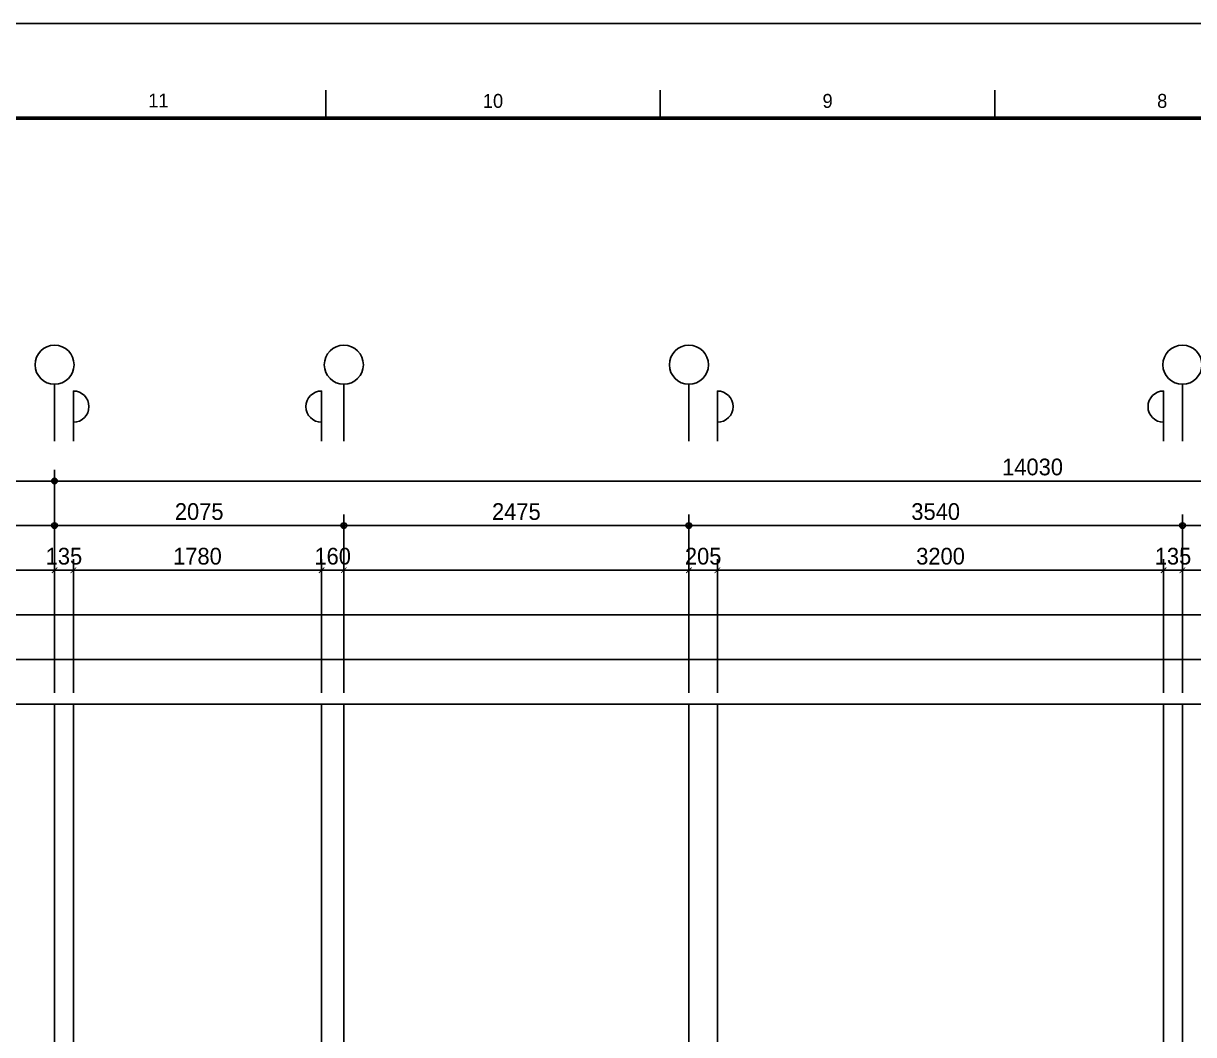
# Model space of a CAD drawing. Header units: millimetres. Extents: x 0 to 92204, y -190080 to 23760.
# Drawn here: x 7472 to 15865, y 16506 to 23760 of the extents above; entities that cross this region are included whole.
import ezdxf
from ezdxf.enums import TextEntityAlignment as Align

# ---------------------------------------------------------------- set-up
doc = ezdxf.new("R2010")
doc.units = ezdxf.units.MM
doc.header["$LTSCALE"] = 100
doc.linetypes.add('AUDIT_D_220706163347-0', pattern=[0])
doc.linetypes.add('CEN', pattern=[62, 60, -1, 0, -1])
doc.layers.get('defpoints').update_dxf_attribs({"color": 139})
for name, color, linetype in [('A-치수', 7, 'AUDIT_D_220706163347-0'), ('AA-BORD-FORM', 7, 'Continuous'), ('AA-BORD-TEXT', 3, 'Continuous'), ('AA-XXXX-DIMS', 7, 'Continuous'), ('CEN_CON', 1, 'CEN'), ('DIM', 7, 'AUDIT_D_220706163347-0')]:
    doc.layers.add(name, color=color, linetype=linetype)
doc.layers.add('AA-XXXX-MC', color=153, linetype='AUDIT_D_220706163347-0', plot=False)
doc.styles.add('HAUD01', font='Dotum.ttf')
doc.styles.add('맑은고딕', font='malgun.ttf', dxfattribs={"width": 0.9})
doc.dimstyles.new('DIM_40', dxfattribs={"dimscale": 40, "dimtxt": 3, "dimasz": 1, "dimexe": 2, "dimexo": 2, "dimgap": 1, "dimtad": 1, "dimdec": 0, "dimzin": 0, "dimdsep": 46, "dimtxsty": '맑은고딕', "dimblk1": 'DIMDOT', "dimblk2": 'DIMDOT', "dimsah": 1, "dimcen": 0.09, "dimdle": 2, "dimclrd": 7, "dimclre": 7, "dimclrt": 3, "dimadec": 0, "dimazin": 0, "dimtfac": 1, "dimtdec": 0, "dimtix": 1, "dimtmove": 2, "dimatfit": 3, "dimldrblk": 'DIMDOT', "dimfxl": 2, "dimtolj": 1, "dimtzin": 0, "dimarcsym": 0})
doc.dimstyles.new('MCDIM_40', dxfattribs={"dimscale": 40, "dimtxt": 3, "dimasz": 1, "dimexe": 2, "dimexo": 2, "dimgap": 1, "dimtad": 1, "dimdec": 0, "dimzin": 0, "dimdsep": 46, "dimtxsty": '맑은고딕', "dimblk1": 'ARCHTICK', "dimblk2": 'ARCHTICK', "dimsah": 1, "dimcen": 0.09, "dimdle": 2, "dimclrd": 7, "dimclre": 7, "dimclrt": 3, "dimadec": 0, "dimazin": 0, "dimtfac": 1, "dimtdec": 0, "dimtix": 1, "dimtmove": 2, "dimatfit": 3, "dimldrblk": 'ARCHTICK', "dimfxl": 1, "dimtolj": 1, "dimtzin": 0, "dimarcsym": 0})

# ---------------------------------------------------------------- blocks, each defined once
blk = doc.blocks.new('_ArchTick')
at = {"color": 0, "linetype": 'ByBlock', "const_width": 0.15}
blk.add_lwpolyline([(-0.5, -0.5), (0.5, 0.5)], dxfattribs=at)
blk = doc.blocks.new('*D2868')
at = {"layer": 'defpoints', "color": 0, "transparency": 16777216}
for p in [(12450, -3922.9), (12245, -4882.9), (12450, -4882.9)]:
    blk.add_point(p, dxfattribs=at)
at = {"layer": 'DIM', "color": 7, "lineweight": -2, "transparency": 16777216}
for p, q in [((12245, -4802.9), (12245, -3842.9)), ((12450, -4802.9), (12450, -3842.9)), ((12245, -3922.9), (12205, -3922.9)), ((12245, -3922.9), (12450, -3922.9)), ((12450, -3922.9), (12490, -3922.9))]:
    blk.add_line(p, q, dxfattribs=at)
at = {"layer": 'DIM', "color": 7, "lineweight": -2, "transparency": 16777216, "xscale": 40, "yscale": 40, "zscale": 40}
blk.add_blockref('_ArchTick', (12245, -3922.9), dxfattribs=at)
at = {"layer": 'DIM', "color": 7, "lineweight": -2, "transparency": 16777216, "xscale": 40, "yscale": 40, "zscale": 40, "rotation": 180}
blk.add_blockref('_ArchTick', (12450, -3922.9), dxfattribs=at)
at = {"layer": 'DIM', "color": 3, "transparency": 16777216, "insert": (12347.5, -3822.8), "char_height": 120, "attachment_point": 5, "style": 'HAUD01'}
blk.add_mtext('\\A1;205', dxfattribs=at)
blk = doc.blocks.new('*D2869')
at = {"layer": 'defpoints', "color": 0, "transparency": 16777216}
for p in [(15650, -3922.9), (12450, -4882.9), (15650, -4882.9)]:
    blk.add_point(p, dxfattribs=at)
at = {"layer": 'DIM', "color": 7, "lineweight": -2, "transparency": 16777216}
for p, q in [((12450, -4802.9), (12450, -3842.9)), ((15650, -4802.9), (15650, -3842.9)), ((12370, -3922.9), (15730, -3922.9))]:
    blk.add_line(p, q, dxfattribs=at)
at = {"layer": 'DIM', "color": 7, "lineweight": -2, "transparency": 16777216, "xscale": 40, "yscale": 40, "zscale": 40, "rotation": 180}
blk.add_blockref('_ArchTick', (12450, -3922.9), dxfattribs=at)
at = {"layer": 'DIM', "color": 7, "lineweight": -2, "transparency": 16777216, "xscale": 40, "yscale": 40, "zscale": 40}
blk.add_blockref('_ArchTick', (15650, -3922.9), dxfattribs=at)
at = {"layer": 'DIM', "color": 3, "transparency": 16777216, "insert": (14050, -3822.8), "char_height": 120, "attachment_point": 5, "style": 'HAUD01'}
blk.add_mtext('\\A1;3200', dxfattribs=at)
blk = doc.blocks.new('*D2870')
at = {"layer": 'defpoints', "color": 0, "transparency": 16777216}
for p in [(15785, -3922.9), (15650, -4882.9), (15785, -4882.9)]:
    blk.add_point(p, dxfattribs=at)
at = {"layer": 'DIM', "color": 7, "lineweight": -2, "transparency": 16777216}
for p, q in [((15650, -4802.9), (15650, -3842.9)), ((15785, -4802.9), (15785, -3842.9)), ((15650, -3922.9), (15610, -3922.9)), ((15650, -3922.9), (15785, -3922.9)), ((15785, -3922.9), (15825, -3922.9))]:
    blk.add_line(p, q, dxfattribs=at)
at = {"layer": 'DIM', "color": 7, "lineweight": -2, "transparency": 16777216, "xscale": 40, "yscale": 40, "zscale": 40}
blk.add_blockref('_ArchTick', (15650, -3922.9), dxfattribs=at)
at = {"layer": 'DIM', "color": 7, "lineweight": -2, "transparency": 16777216, "xscale": 40, "yscale": 40, "zscale": 40, "rotation": 180}
blk.add_blockref('_ArchTick', (15785, -3922.9), dxfattribs=at)
at = {"layer": 'DIM', "color": 3, "transparency": 16777216, "insert": (15717.5, -3822.8), "char_height": 120, "attachment_point": 5, "style": 'HAUD01'}
blk.add_mtext('\\A1;135', dxfattribs=at)
blk = doc.blocks.new('중심')
at = {"layer": 'DIM'}
blk.add_line((-350, 0), (0, 0), dxfattribs=at)
blk.add_circle((-470, 0), 120, dxfattribs=at)
blk = doc.blocks.new('DIMDOT')
at = {"layer": 'AA-XXXX-DIMS'}
for p, q in [((-1.5, 0), (1.5, 0)), ((0, -1.5), (0, 1.5))]:
    blk.add_line(p, q, dxfattribs=at)
for radius in [0.5, 0.25]:
    blk.add_circle((0, 0), radius, dxfattribs=at)
blk = doc.blocks.new('*D2999')
at = {"layer": 'defpoints', "color": 0, "transparency": 16777216}
for p in [(21725, -3282.9), (7695, -4882.9), (21725, -4882.9)]:
    blk.add_point(p, dxfattribs=at)
at = {"layer": 'DIM', "color": 7, "lineweight": -2, "transparency": 16777216}
for p, q in [((7695, -4802.9), (7695, -3202.9)), ((21725, -4802.9), (21725, -3202.9)), ((7735, -3282.9), (21685, -3282.9))]:
    blk.add_line(p, q, dxfattribs=at)
at = {"layer": 'DIM', "color": 7, "lineweight": -2, "transparency": 16777216, "xscale": 40, "yscale": 40, "zscale": 40, "rotation": 180}
blk.add_blockref('DIMDOT', (7695, -3282.9), dxfattribs=at)
at = {"layer": 'DIM', "color": 7, "lineweight": -2, "transparency": 16777216, "xscale": 40, "yscale": 40, "zscale": 40}
blk.add_blockref('DIMDOT', (21725, -3282.9), dxfattribs=at)
at = {"layer": 'DIM', "color": 3, "transparency": 16777216, "insert": (14710, -3182.8), "char_height": 120, "attachment_point": 5, "style": 'HAUD01'}
blk.add_mtext('\\A1;14030', dxfattribs=at)
blk = doc.blocks.new('*D3000')
at = {"layer": 'defpoints', "color": 0, "transparency": 16777216}
for p in [(9770, -3602.9), (7695, -4882.9), (9770, -4882.9)]:
    blk.add_point(p, dxfattribs=at)
at = {"layer": 'DIM', "color": 7, "lineweight": -2, "transparency": 16777216}
for p, q in [((7695, -4802.9), (7695, -3522.9)), ((9770, -4802.9), (9770, -3522.9)), ((7735, -3602.9), (9730, -3602.9))]:
    blk.add_line(p, q, dxfattribs=at)
at = {"layer": 'DIM', "color": 7, "lineweight": -2, "transparency": 16777216, "xscale": 40, "yscale": 40, "zscale": 40, "rotation": 180}
blk.add_blockref('DIMDOT', (7695, -3602.9), dxfattribs=at)
at = {"layer": 'DIM', "color": 7, "lineweight": -2, "transparency": 16777216, "xscale": 40, "yscale": 40, "zscale": 40}
blk.add_blockref('DIMDOT', (9770, -3602.9), dxfattribs=at)
at = {"layer": 'DIM', "color": 3, "transparency": 16777216, "insert": (8732.5, -3502.8), "char_height": 120, "attachment_point": 5, "style": 'HAUD01'}
blk.add_mtext('\\A1;2075', dxfattribs=at)
blk = doc.blocks.new('*D3001')
at = {"layer": 'defpoints', "color": 0, "transparency": 16777216}
for p in [(12245, -3602.9), (9770, -4882.9), (12245, -4882.9)]:
    blk.add_point(p, dxfattribs=at)
at = {"layer": 'DIM', "color": 7, "lineweight": -2, "transparency": 16777216}
for p, q in [((9770, -4802.9), (9770, -3522.9)), ((12245, -4802.9), (12245, -3522.9)), ((9810, -3602.9), (12205, -3602.9))]:
    blk.add_line(p, q, dxfattribs=at)
at = {"layer": 'DIM', "color": 7, "lineweight": -2, "transparency": 16777216, "xscale": 40, "yscale": 40, "zscale": 40, "rotation": 180}
blk.add_blockref('DIMDOT', (9770, -3602.9), dxfattribs=at)
at = {"layer": 'DIM', "color": 7, "lineweight": -2, "transparency": 16777216, "xscale": 40, "yscale": 40, "zscale": 40}
blk.add_blockref('DIMDOT', (12245, -3602.9), dxfattribs=at)
at = {"layer": 'DIM', "color": 3, "transparency": 16777216, "insert": (11007.5, -3502.8), "char_height": 120, "attachment_point": 5, "style": 'HAUD01'}
blk.add_mtext('\\A1;2475', dxfattribs=at)
blk = doc.blocks.new('*D3002')
at = {"layer": 'defpoints', "color": 0, "transparency": 16777216}
for p in [(15785, -3602.9), (12245, -4882.9), (15785, -4882.9)]:
    blk.add_point(p, dxfattribs=at)
at = {"layer": 'DIM', "color": 7, "lineweight": -2, "transparency": 16777216}
for p, q in [((12245, -4802.9), (12245, -3522.9)), ((15785, -4802.9), (15785, -3522.9)), ((12285, -3602.9), (15745, -3602.9))]:
    blk.add_line(p, q, dxfattribs=at)
at = {"layer": 'DIM', "color": 7, "lineweight": -2, "transparency": 16777216, "xscale": 40, "yscale": 40, "zscale": 40, "rotation": 180}
blk.add_blockref('DIMDOT', (12245, -3602.9), dxfattribs=at)
at = {"layer": 'DIM', "color": 7, "lineweight": -2, "transparency": 16777216, "xscale": 40, "yscale": 40, "zscale": 40}
blk.add_blockref('DIMDOT', (15785, -3602.9), dxfattribs=at)
at = {"layer": 'DIM', "color": 3, "transparency": 16777216, "insert": (14015, -3502.8), "char_height": 120, "attachment_point": 5, "style": 'HAUD01'}
blk.add_mtext('\\A1;3540', dxfattribs=at)
blk = doc.blocks.new('*D3003')
at = {"layer": 'defpoints', "color": 0, "transparency": 16777216}
for p in [(17330, -3602.9), (15785, -4882.9), (17330, -4882.9)]:
    blk.add_point(p, dxfattribs=at)
at = {"layer": 'DIM', "color": 7, "lineweight": -2, "transparency": 16777216}
for p, q in [((15785, -4802.9), (15785, -3522.9)), ((17330, -4802.9), (17330, -3522.9)), ((15825, -3602.9), (17290, -3602.9))]:
    blk.add_line(p, q, dxfattribs=at)
at = {"layer": 'DIM', "color": 7, "lineweight": -2, "transparency": 16777216, "xscale": 40, "yscale": 40, "zscale": 40, "rotation": 180}
blk.add_blockref('DIMDOT', (15785, -3602.9), dxfattribs=at)
at = {"layer": 'DIM', "color": 7, "lineweight": -2, "transparency": 16777216, "xscale": 40, "yscale": 40, "zscale": 40}
blk.add_blockref('DIMDOT', (17330, -3602.9), dxfattribs=at)
at = {"layer": 'DIM', "color": 3, "transparency": 16777216, "insert": (16557.5, -3502.8), "char_height": 120, "attachment_point": 5, "style": 'HAUD01'}
blk.add_mtext('\\A1;1545', dxfattribs=at)
blk = doc.blocks.new('*D3007')
at = {"layer": 'defpoints', "color": 0, "transparency": 16777216}
for p in [(7830, -3922.9), (7695, -4882.9), (7830, -4882.9)]:
    blk.add_point(p, dxfattribs=at)
at = {"layer": 'DIM', "color": 7, "lineweight": -2, "transparency": 16777216}
for p, q in [((7695, -4802.9), (7695, -3842.9)), ((7830, -4802.9), (7830, -3842.9)), ((7695, -3922.9), (7655, -3922.9)), ((7695, -3922.9), (7830, -3922.9)), ((7830, -3922.9), (7870, -3922.9))]:
    blk.add_line(p, q, dxfattribs=at)
at = {"layer": 'DIM', "color": 7, "lineweight": -2, "transparency": 16777216, "xscale": 40, "yscale": 40, "zscale": 40}
blk.add_blockref('_ArchTick', (7695, -3922.9), dxfattribs=at)
at = {"layer": 'DIM', "color": 7, "lineweight": -2, "transparency": 16777216, "xscale": 40, "yscale": 40, "zscale": 40, "rotation": 180}
blk.add_blockref('_ArchTick', (7830, -3922.9), dxfattribs=at)
at = {"layer": 'DIM', "color": 3, "transparency": 16777216, "insert": (7762.5, -3822.8), "char_height": 120, "attachment_point": 5, "style": 'HAUD01'}
blk.add_mtext('\\A1;135', dxfattribs=at)
blk = doc.blocks.new('*D3008')
at = {"layer": 'defpoints', "color": 0, "transparency": 16777216}
for p in [(9610, -3922.9), (7830, -4882.9), (9610, -4882.9)]:
    blk.add_point(p, dxfattribs=at)
at = {"layer": 'DIM', "color": 7, "lineweight": -2, "transparency": 16777216}
for p, q in [((7830, -4802.9), (7830, -3842.9)), ((9610, -4802.9), (9610, -3842.9)), ((7750, -3922.9), (9690, -3922.9))]:
    blk.add_line(p, q, dxfattribs=at)
at = {"layer": 'DIM', "color": 7, "lineweight": -2, "transparency": 16777216, "xscale": 40, "yscale": 40, "zscale": 40, "rotation": 180}
blk.add_blockref('_ArchTick', (7830, -3922.9), dxfattribs=at)
at = {"layer": 'DIM', "color": 7, "lineweight": -2, "transparency": 16777216, "xscale": 40, "yscale": 40, "zscale": 40}
blk.add_blockref('_ArchTick', (9610, -3922.9), dxfattribs=at)
at = {"layer": 'DIM', "color": 3, "transparency": 16777216, "insert": (8720, -3822.8), "char_height": 120, "attachment_point": 5, "style": 'HAUD01'}
blk.add_mtext('\\A1;1780', dxfattribs=at)
blk = doc.blocks.new('*D3009')
at = {"layer": 'defpoints', "color": 0, "transparency": 16777216}
for p in [(9770, -3922.9), (9610, -4882.9), (9770, -4882.9)]:
    blk.add_point(p, dxfattribs=at)
at = {"layer": 'DIM', "color": 7, "lineweight": -2, "transparency": 16777216}
for p, q in [((9610, -4802.9), (9610, -3842.9)), ((9770, -4802.9), (9770, -3842.9)), ((9610, -3922.9), (9570, -3922.9)), ((9610, -3922.9), (9770, -3922.9)), ((9770, -3922.9), (9810, -3922.9))]:
    blk.add_line(p, q, dxfattribs=at)
at = {"layer": 'DIM', "color": 7, "lineweight": -2, "transparency": 16777216, "xscale": 40, "yscale": 40, "zscale": 40}
blk.add_blockref('_ArchTick', (9610, -3922.9), dxfattribs=at)
at = {"layer": 'DIM', "color": 7, "lineweight": -2, "transparency": 16777216, "xscale": 40, "yscale": 40, "zscale": 40, "rotation": 180}
blk.add_blockref('_ArchTick', (9770, -3922.9), dxfattribs=at)
at = {"layer": 'DIM', "color": 3, "transparency": 16777216, "insert": (9690, -3822.8), "char_height": 120, "attachment_point": 5, "style": 'HAUD01'}
blk.add_mtext('\\A1;160', dxfattribs=at)
blk = doc.blocks.new('XR-FORM 청주월명')
at = {"layer": 'AA-BORD-FORM', "color": 2}
for p, q in [((241, 577), (241, 582)), ((301, 577), (301, 582)), ((361, 577), (361, 582))]:
    blk.add_line(p, q, dxfattribs=at)
at = {"layer": 'AA-BORD-FORM', "color": 1}
blk.add_lwpolyline([(0, 0), (841, 0), (841, 594), (0, 594)], close=True, dxfattribs=at)
at = {"layer": 'AA-BORD-FORM', "color": 2, "const_width": 0.682}
blk.add_lwpolyline([(21, 17), (21, 577), (821, 577), (821, 17)], close=True, dxfattribs=at)
at = {"layer": 'AA-BORD-TEXT', "color": 7, "style": 'HAUD01'}
for s, p in [('11', (211, 580.17)), ('10', (271, 580.1)), ('9', (331, 580.1)), ('8', (391, 580.1))]:
    blk.add_text(s, height=2.5, dxfattribs=at).set_placement(p, align=Align.MIDDLE_CENTER)
blk = doc.blocks.new('DIM-1108')
at = {"layer": 'DIM'}
for points in [[(7830, -2861.1, 1), (7830, -2637.1), (7830, -2997.1)], [(9610, -2861.1, -1), (9610, -2637.1), (9610, -2997.1)], [(12450, -2861.1, 1), (12450, -2637.1), (12450, -2997.1)], [(15650, -2861.1, -1), (15650, -2637.1), (15650, -2997.1)]]:
    blk.add_lwpolyline(points, format="xyb", dxfattribs=at)
at = {"layer": 'A-치수', "zscale": 1.166666666666666}
for p, xscale, yscale, rotation in [((7695, -2997.1), 1.166666666666666, 1.166666666666666, 270), ((9770, -2997.1), -1.166666666666676, 1.166666666666676, 90), ((12245, -2997.1), -1.166666666666676, 1.166666666666676, 90), ((15785, -2997.1), -1.166666666666676, 1.166666666666676, 90)]:
    blk.add_blockref('중심', p, dxfattribs=dict(at, xscale=xscale, yscale=yscale, rotation=rotation))
at = {"layer": 'DIM'}
for base, p1, p2, dimstyle, override, picture, middle in [((21725, -3282.9), (7695, -4882.9), (21725, -4882.9), 'DIM_40', {"dimscale": 40, "dimtxsty": 'HAUD01'}, '*D2999', (14710, -3182.8)), ((9770, -3602.9), (7695, -4882.9), (9770, -4882.9), 'DIM_40', {"dimscale": 40, "dimtxsty": 'HAUD01'}, '*D3000', (8732.5, -3502.8)), ((12245, -3602.9), (9770, -4882.9), (12245, -4882.9), 'DIM_40', {"dimscale": 40, "dimtxsty": 'HAUD01'}, '*D3001', (11007.5, -3502.8)), ((15785, -3602.9), (12245, -4882.9), (15785, -4882.9), 'DIM_40', {"dimscale": 40, "dimtxsty": 'HAUD01'}, '*D3002', (14015, -3502.8)), ((17330, -3602.9), (15785, -4882.9), (17330, -4882.9), 'DIM_40', {"dimscale": 40, "dimtxsty": 'HAUD01'}, '*D3003', (16557.5, -3502.8)), ((7830, -3922.9), (7695, -4882.9), (7830, -4882.9), 'MCDIM_40', {"dimtxsty": 'HAUD01'}, '*D3007', (7762.5, -3822.8)), ((9610, -3922.9), (7830, -4882.9), (9610, -4882.9), 'MCDIM_40', {"dimtxsty": 'HAUD01'}, '*D3008', (8720, -3822.8)), ((9770, -3922.9), (9610, -4882.9), (9770, -4882.9), 'MCDIM_40', {"dimtxsty": 'HAUD01'}, '*D3009', (9690, -3822.8)), ((12450, -3922.9), (12245, -4882.9), (12450, -4882.9), 'MCDIM_40', {"dimtxsty": 'HAUD01'}, '*D2868', (12347.5, -3822.8)), ((15650, -3922.9), (12450, -4882.9), (15650, -4882.9), 'MCDIM_40', {"dimtxsty": 'HAUD01'}, '*D2869', (14050, -3822.8)), ((15785, -3922.9), (15650, -4882.9), (15785, -4882.9), 'MCDIM_40', {"dimtxsty": 'HAUD01'}, '*D2870', (15717.5, -3822.8))]:
    dim = blk.add_linear_dim(base=base, p1=p1, p2=p2, dimstyle=dimstyle, override=override, dxfattribs=at)
    dim.commit()
    dim.dimension.update_dxf_attribs({"geometry": picture, "text_midpoint": middle})

msp = doc.modelspace()

# ---------------------------------------------------------------- linework, layer by layer
at = {"layer": 'AA-XXXX-MC'}
for p, q in [((7830, 16137.1), (7830, 18877.1)), ((9610, 16137.1), (9610, 18877.1)), ((12450, 16137.1), (12450, 18877.1)), ((15650, 16137.1), (15650, 18877.1))]:
    msp.add_line(p, q, dxfattribs=at)
at = {"layer": 'CEN_CON'}
for p, q in [((7695, 16137.1), (7695, 18877.1)), ((9770, 16137.1), (9770, 18877.1)), ((12245, 16137.1), (12245, 18877.1)), ((15785, 16137.1), (15785, 18877.1))]:
    msp.add_line(p, q, dxfattribs=at)
at = {"layer": 'defpoints'}
for points in [[(24657.2, 20477.1), (5490, 20477.1), (5490, 3902.1), (24657.2, 3902.1)], [(24337.2, 20157.1), (5810, 20157.1), (5810, 4222.1), (24337.2, 4222.1)], [(24017.2, 19837.1), (6130, 19837.1), (6130, 4542.1), (24017.2, 4542.1)], [(23697.2, 19517.1), (6450, 19517.1), (6450, 4862.1), (23697.2, 4862.1)], [(23377.2, 19197.1), (6770, 19197.1), (6770, 5182.1), (23377.2, 5182.1)], [(23057.2, 18877.1), (7090, 18877.1), (7090, 5502.1), (23057.2, 5502.1)]]:
    msp.add_lwpolyline(points, close=True, dxfattribs=at)

# ---------------------------------------------------------------- block references
at = {"xscale": 40, "yscale": 40, "zscale": 40}
msp.add_blockref('XR-FORM 청주월명', (0, 0), dxfattribs=at)
msp.add_blockref('DIM-1108', (0, 23760))

doc.saveas('drawing.dxf')
